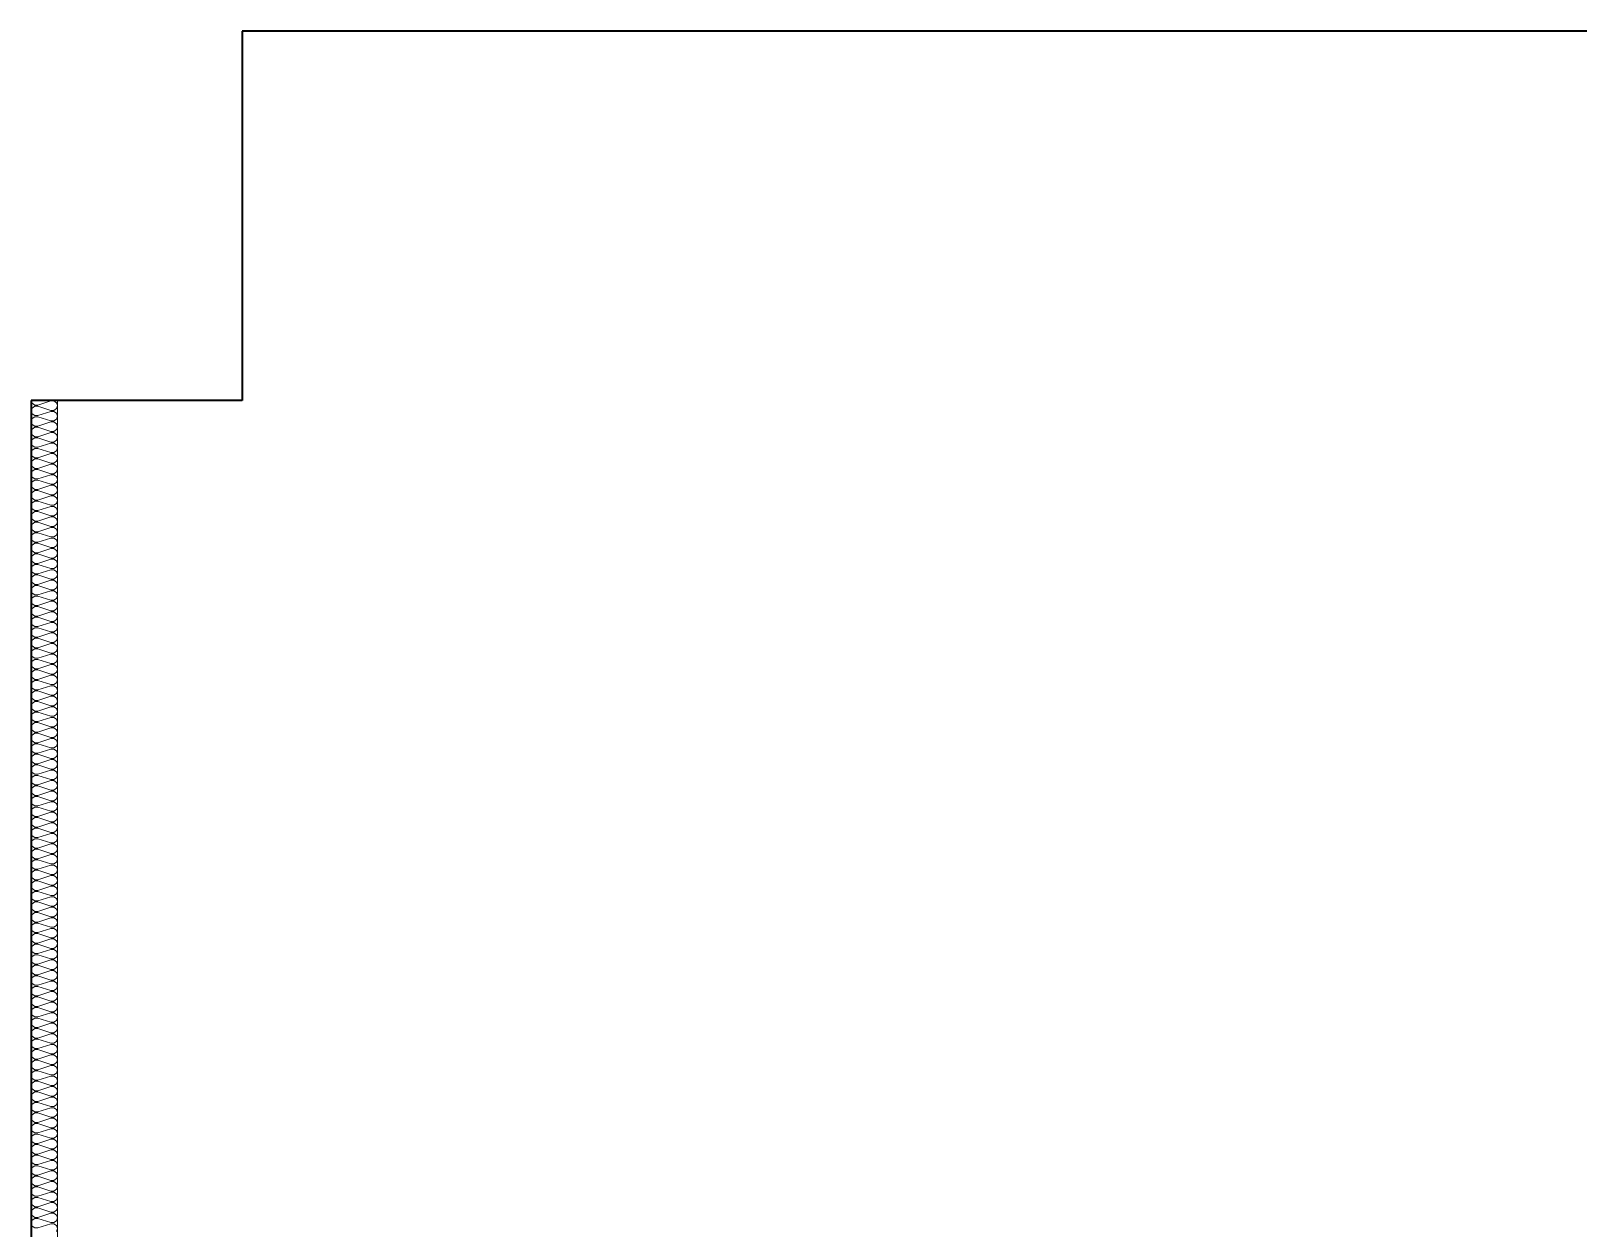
# Model space of a CAD drawing. Header units: inches. Extents: x 2004 to 150234, y 6875187 to 6994525.
# Drawn here: x 89246 to 92196, y 6887507 to 6889778 of the extents above; entities that cross this region are included whole.
import ezdxf

# ---------------------------------------------------------------- set-up
doc = ezdxf.new("R2010")
doc.units = ezdxf.units.IN
doc.header["$MEASUREMENT"] = 0
doc.layers.add('A-CONC-LIN1', color=2, linetype='CONTINUOUS', lineweight=40)
doc.layers.add('A-XXXX-INSL2', color=8, linetype='CONTINUOUS', lineweight=18)

msp = doc.modelspace()

# ---------------------------------------------------------------- linework, layer by layer
at = {"layer": 'A-CONC-LIN1'}
for p, q in [((92195.8, 6889778.3), (89646.3, 6889778.3)), ((89646.3, 6889778.3), (89646.3, 6889078.3)), ((89246.3, 6889078.3), (89246.3, 6880978.3)), ((89646.3, 6889078.3), (89246.3, 6889078.3))]:
    msp.add_line(p, q, dxfattribs=at)
at = {"layer": 'A-XXXX-INSL2'}
msp.add_line((89296.3, 6889078.3), (89296.3, 6880978.3), dxfattribs=at)
msp.add_lwpolyline([(89246.3, 6889078.3), (89246.3, 6889078.3), (89248.3, 6889072.8), (89253.3, 6889069.3), (89258.8, 6889069.3), (89283.8, 6889077.3), (89289.3, 6889077.3), (89294.3, 6889073.8), (89296.3, 6889068.3), (89294.3, 6889062.8), (89289.3, 6889059.3), (89283.8, 6889059.3), (89258.8, 6889067.3), (89253.3, 6889067.3), (89248.3, 6889063.8), (89246.3, 6889058.3), (89248.3, 6889052.8), (89253.3, 6889049.3), (89258.8, 6889049.3), (89283.8, 6889057.3), (89289.3, 6889057.3), (89294.3, 6889053.8), (89296.3, 6889048.3), (89294.3, 6889042.8), (89289.3, 6889039.3), (89283.8, 6889039.3), (89258.8, 6889047.3), (89253.3, 6889047.3), (89248.3, 6889043.8), (89246.3, 6889038.3), (89248.3, 6889032.8), (89253.3, 6889029.3), (89258.8, 6889029.3), (89283.8, 6889037.3), (89289.3, 6889037.3), (89294.3, 6889033.8), (89296.3, 6889028.3), (89294.3, 6889022.8), (89289.3, 6889019.3), (89283.8, 6889019.3), (89258.8, 6889027.3), (89253.3, 6889027.3), (89248.3, 6889023.8), (89246.3, 6889018.3), (89248.3, 6889012.8), (89253.3, 6889009.3), (89258.8, 6889009.3), (89283.8, 6889017.3), (89289.3, 6889017.3), (89294.3, 6889013.8), (89296.3, 6889008.3), (89294.3, 6889002.8), (89289.3, 6888999.3), (89283.8, 6888999.3), (89258.8, 6889007.3), (89253.3, 6889007.3), (89248.3, 6889003.8), (89246.3, 6888998.3), (89248.3, 6888992.8), (89253.3, 6888989.3), (89258.8, 6888989.3), (89283.8, 6888997.3), (89289.3, 6888997.3), (89294.3, 6888993.8), (89296.3, 6888988.3), (89294.3, 6888982.8), (89289.3, 6888979.3), (89283.8, 6888979.3), (89258.8, 6888987.3), (89253.3, 6888987.3), (89248.3, 6888983.8), (89246.3, 6888978.3), (89248.3, 6888972.8), (89253.3, 6888969.3), (89258.8, 6888969.3), (89283.8, 6888977.3), (89289.3, 6888977.3), (89294.3, 6888973.8), (89296.3, 6888968.3), (89294.3, 6888962.8), (89289.3, 6888959.3), (89283.8, 6888959.3), (89258.8, 6888967.3), (89253.3, 6888967.3), (89248.3, 6888963.8), (89246.3, 6888958.3), (89248.3, 6888952.8), (89253.3, 6888949.3), (89258.8, 6888949.3), (89283.8, 6888957.3), (89289.3, 6888957.3), (89294.3, 6888953.8), (89296.3, 6888948.3), (89294.3, 6888942.8), (89289.3, 6888939.3), (89283.8, 6888939.3), (89258.8, 6888947.3), (89253.3, 6888947.3), (89248.3, 6888943.8), (89246.3, 6888938.3), (89248.3, 6888932.8), (89253.3, 6888929.3), (89258.8, 6888929.3), (89283.8, 6888937.3), (89289.3, 6888937.3), (89294.3, 6888933.8), (89296.3, 6888928.3), (89294.3, 6888922.8), (89289.3, 6888919.3), (89283.8, 6888919.3), (89258.8, 6888927.3), (89253.3, 6888927.3), (89248.3, 6888923.8), (89246.3, 6888918.3), (89248.3, 6888912.8), (89253.3, 6888909.3), (89258.8, 6888909.3), (89283.8, 6888917.3), (89289.3, 6888917.3), (89294.3, 6888913.8), (89296.3, 6888908.3), (89294.3, 6888902.8), (89289.3, 6888899.3), (89283.8, 6888899.3), (89258.8, 6888907.3), (89253.3, 6888907.3), (89248.3, 6888903.8), (89246.3, 6888898.3), (89248.3, 6888892.8), (89253.3, 6888889.3), (89258.8, 6888889.3), (89283.8, 6888897.3), (89289.3, 6888897.3), (89294.3, 6888893.8), (89296.3, 6888888.3), (89294.3, 6888882.8), (89289.3, 6888879.3), (89283.8, 6888879.3), (89258.8, 6888887.3), (89253.3, 6888887.3), (89248.3, 6888883.8), (89246.3, 6888878.3), (89248.3, 6888872.8), (89253.3, 6888869.3), (89258.8, 6888869.3), (89283.8, 6888877.3), (89289.3, 6888877.3), (89294.3, 6888873.8), (89296.3, 6888868.3), (89294.3, 6888862.8), (89289.3, 6888859.3), (89283.8, 6888859.3), (89258.8, 6888867.3), (89253.3, 6888867.3), (89248.3, 6888863.8), (89246.3, 6888858.3), (89248.3, 6888852.8), (89253.3, 6888849.3), (89258.8, 6888849.3), (89283.8, 6888857.3), (89289.3, 6888857.3), (89294.3, 6888853.8), (89296.3, 6888848.3), (89294.3, 6888842.8), (89289.3, 6888839.3), (89283.8, 6888839.3), (89258.8, 6888847.3), (89253.3, 6888847.3), (89248.3, 6888843.8), (89246.3, 6888838.3), (89248.3, 6888832.8), (89253.3, 6888829.3), (89258.8, 6888829.3), (89283.8, 6888837.3), (89289.3, 6888837.3), (89294.3, 6888833.8), (89296.3, 6888828.3), (89294.3, 6888822.8), (89289.3, 6888819.3), (89283.8, 6888819.3), (89258.8, 6888827.3), (89253.3, 6888827.3), (89248.3, 6888823.8), (89246.3, 6888818.3), (89248.3, 6888812.8), (89253.3, 6888809.3), (89258.8, 6888809.3), (89283.8, 6888817.3), (89289.3, 6888817.3), (89294.3, 6888813.8), (89296.3, 6888808.3), (89294.3, 6888802.8), (89289.3, 6888799.3), (89283.8, 6888799.3), (89258.8, 6888807.3), (89253.3, 6888807.3), (89248.3, 6888803.8), (89246.3, 6888798.3), (89248.3, 6888792.8), (89253.3, 6888789.3), (89258.8, 6888789.3), (89283.8, 6888797.3), (89289.3, 6888797.3), (89294.3, 6888793.8), (89296.3, 6888788.3), (89294.3, 6888782.8), (89289.3, 6888779.3), (89283.8, 6888779.3), (89258.8, 6888787.3), (89253.3, 6888787.3), (89248.3, 6888783.8), (89246.3, 6888778.3), (89248.3, 6888772.8), (89253.3, 6888769.3), (89258.8, 6888769.3), (89283.8, 6888777.3), (89289.3, 6888777.3), (89294.3, 6888773.8), (89296.3, 6888768.3), (89294.3, 6888762.8), (89289.3, 6888759.3), (89283.8, 6888759.3), (89258.8, 6888767.3), (89253.3, 6888767.3), (89248.3, 6888763.8), (89246.3, 6888758.3), (89248.3, 6888752.8), (89253.3, 6888749.3), (89258.8, 6888749.3), (89283.8, 6888757.3), (89289.3, 6888757.3), (89294.3, 6888753.8), (89296.3, 6888748.3), (89294.3, 6888742.8), (89289.3, 6888739.3), (89283.8, 6888739.3), (89258.8, 6888747.3), (89253.3, 6888747.3), (89248.3, 6888743.8), (89246.3, 6888738.3), (89248.3, 6888732.8), (89253.3, 6888729.3), (89258.8, 6888729.3), (89283.8, 6888737.3), (89289.3, 6888737.3), (89294.3, 6888733.8), (89296.3, 6888728.3), (89294.3, 6888722.8), (89289.3, 6888719.3), (89283.8, 6888719.3), (89258.8, 6888727.3), (89253.3, 6888727.3), (89248.3, 6888723.8), (89246.3, 6888718.3), (89248.3, 6888712.8), (89253.3, 6888709.3), (89258.8, 6888709.3), (89283.8, 6888717.3), (89289.3, 6888717.3), (89294.3, 6888713.8), (89296.3, 6888708.3), (89294.3, 6888702.8), (89289.3, 6888699.3), (89283.8, 6888699.3), (89258.8, 6888707.3), (89253.3, 6888707.3), (89248.3, 6888703.8), (89246.3, 6888698.3), (89248.3, 6888692.8), (89253.3, 6888689.3), (89258.8, 6888689.3), (89283.8, 6888697.3), (89289.3, 6888697.3), (89294.3, 6888693.8), (89296.3, 6888688.3), (89294.3, 6888682.8), (89289.3, 6888679.3), (89283.8, 6888679.3), (89258.8, 6888687.3), (89253.3, 6888687.3), (89248.3, 6888683.8), (89246.3, 6888678.3), (89248.3, 6888672.8), (89253.3, 6888669.3), (89258.8, 6888669.3), (89283.8, 6888677.3), (89289.3, 6888677.3), (89294.3, 6888673.8), (89296.3, 6888668.3), (89294.3, 6888662.8), (89289.3, 6888659.3), (89283.8, 6888659.3), (89258.8, 6888667.3), (89253.3, 6888667.3), (89248.3, 6888663.8), (89246.3, 6888658.3), (89248.3, 6888652.8), (89253.3, 6888649.3), (89258.8, 6888649.3), (89283.8, 6888657.3), (89289.3, 6888657.3), (89294.3, 6888653.8), (89296.3, 6888648.3), (89294.3, 6888642.8), (89289.3, 6888639.3), (89283.8, 6888639.3), (89258.8, 6888647.3), (89253.3, 6888647.3), (89248.3, 6888643.8), (89246.3, 6888638.3), (89248.3, 6888632.8), (89253.3, 6888629.3), (89258.8, 6888629.3), (89283.8, 6888637.3), (89289.3, 6888637.3), (89294.3, 6888633.8), (89296.3, 6888628.3), (89294.3, 6888622.8), (89289.3, 6888619.3), (89283.8, 6888619.3), (89258.8, 6888627.3), (89253.3, 6888627.3), (89248.3, 6888623.8), (89246.3, 6888618.3), (89248.3, 6888612.8), (89253.3, 6888609.3), (89258.8, 6888609.3), (89283.8, 6888617.3), (89289.3, 6888617.3), (89294.3, 6888613.8), (89296.3, 6888608.3), (89294.3, 6888602.8), (89289.3, 6888599.3), (89283.8, 6888599.3), (89258.8, 6888607.3), (89253.3, 6888607.3), (89248.3, 6888603.8), (89246.3, 6888598.3), (89248.3, 6888592.8), (89253.3, 6888589.3), (89258.8, 6888589.3), (89283.8, 6888597.3), (89289.3, 6888597.3), (89294.3, 6888593.8), (89296.3, 6888588.3), (89294.3, 6888582.8), (89289.3, 6888579.3), (89283.8, 6888579.3), (89258.8, 6888587.3), (89253.3, 6888587.3), (89248.3, 6888583.8), (89246.3, 6888578.3), (89248.3, 6888572.8), (89253.3, 6888569.3), (89258.8, 6888569.3), (89283.8, 6888577.3), (89289.3, 6888577.3), (89294.3, 6888573.8), (89296.3, 6888568.3), (89294.3, 6888562.8), (89289.3, 6888559.3), (89283.8, 6888559.3), (89258.8, 6888567.3), (89253.3, 6888567.3), (89248.3, 6888563.8), (89246.3, 6888558.3), (89248.3, 6888552.8), (89253.3, 6888549.3), (89258.8, 6888549.3), (89283.8, 6888557.3), (89289.3, 6888557.3), (89294.3, 6888553.8), (89296.3, 6888548.3), (89294.3, 6888542.8), (89289.3, 6888539.3), (89283.8, 6888539.3), (89258.8, 6888547.3), (89253.3, 6888547.3), (89248.3, 6888543.8), (89246.3, 6888538.3), (89248.3, 6888532.8), (89253.3, 6888529.3), (89258.8, 6888529.3), (89283.8, 6888537.3), (89289.3, 6888537.3), (89294.3, 6888533.8), (89296.3, 6888528.3), (89294.3, 6888522.8), (89289.3, 6888519.3), (89283.8, 6888519.3), (89258.8, 6888527.3), (89253.3, 6888527.3), (89248.3, 6888523.8), (89246.3, 6888518.3), (89248.3, 6888512.8), (89253.3, 6888509.3), (89258.8, 6888509.3), (89283.8, 6888517.3), (89289.3, 6888517.3), (89294.3, 6888513.8), (89296.3, 6888508.3), (89294.3, 6888502.8), (89289.3, 6888499.3), (89283.8, 6888499.3), (89258.8, 6888507.3), (89253.3, 6888507.3), (89248.3, 6888503.8), (89246.3, 6888498.3), (89248.3, 6888492.8), (89253.3, 6888489.3), (89258.8, 6888489.3), (89283.8, 6888497.3), (89289.3, 6888497.3), (89294.3, 6888493.8), (89296.3, 6888488.3), (89294.3, 6888482.8), (89289.3, 6888479.3), (89283.8, 6888479.3), (89258.8, 6888487.3), (89253.3, 6888487.3), (89248.3, 6888483.8), (89246.3, 6888478.3), (89248.3, 6888472.8), (89253.3, 6888469.3), (89258.8, 6888469.3), (89283.8, 6888477.3), (89289.3, 6888477.3), (89294.3, 6888473.8), (89296.3, 6888468.3), (89294.3, 6888462.8), (89289.3, 6888459.3), (89283.8, 6888459.3), (89258.8, 6888467.3), (89253.3, 6888467.3), (89248.3, 6888463.8), (89246.3, 6888458.3), (89248.3, 6888452.8), (89253.3, 6888449.3), (89258.8, 6888449.3), (89283.8, 6888457.3), (89289.3, 6888457.3), (89294.3, 6888453.8), (89296.3, 6888448.3), (89294.3, 6888442.8), (89289.3, 6888439.3), (89283.8, 6888439.3), (89258.8, 6888447.3), (89253.3, 6888447.3), (89248.3, 6888443.8), (89246.3, 6888438.3), (89248.3, 6888432.8), (89253.3, 6888429.3), (89258.8, 6888429.3), (89283.8, 6888437.3), (89289.3, 6888437.3), (89294.3, 6888433.8), (89296.3, 6888428.3), (89294.3, 6888422.8), (89289.3, 6888419.3), (89283.8, 6888419.3), (89258.8, 6888427.3), (89253.3, 6888427.3), (89248.3, 6888423.8), (89246.3, 6888418.3), (89248.3, 6888412.8), (89253.3, 6888409.3), (89258.8, 6888409.3), (89283.8, 6888417.3), (89289.3, 6888417.3), (89294.3, 6888413.8), (89296.3, 6888408.3), (89294.3, 6888402.8), (89289.3, 6888399.3), (89283.8, 6888399.3), (89258.8, 6888407.3), (89253.3, 6888407.3), (89248.3, 6888403.8), (89246.3, 6888398.3), (89248.3, 6888392.8), (89253.3, 6888389.3), (89258.8, 6888389.3), (89283.8, 6888397.3), (89289.3, 6888397.3), (89294.3, 6888393.8), (89296.3, 6888388.3), (89294.3, 6888382.8), (89289.3, 6888379.3), (89283.8, 6888379.3), (89258.8, 6888387.3), (89253.3, 6888387.3), (89248.3, 6888383.8), (89246.3, 6888378.3), (89248.3, 6888372.8), (89253.3, 6888369.3), (89258.8, 6888369.3), (89283.8, 6888377.3), (89289.3, 6888377.3), (89294.3, 6888373.8), (89296.3, 6888368.3), (89294.3, 6888362.8), (89289.3, 6888359.3), (89283.8, 6888359.3), (89258.8, 6888367.3), (89253.3, 6888367.3), (89248.3, 6888363.8), (89246.3, 6888358.3), (89248.3, 6888352.8), (89253.3, 6888349.3), (89258.8, 6888349.3), (89283.8, 6888357.3), (89289.3, 6888357.3), (89294.3, 6888353.8), (89296.3, 6888348.3), (89294.3, 6888342.8), (89289.3, 6888339.3), (89283.8, 6888339.3), (89258.8, 6888347.3), (89253.3, 6888347.3), (89248.3, 6888343.8), (89246.3, 6888338.3), (89248.3, 6888332.8), (89253.3, 6888329.3), (89258.8, 6888329.3), (89283.8, 6888337.3), (89289.3, 6888337.3), (89294.3, 6888333.8), (89296.3, 6888328.3), (89294.3, 6888322.8), (89289.3, 6888319.3), (89283.8, 6888319.3), (89258.8, 6888327.3), (89253.3, 6888327.3), (89248.3, 6888323.8), (89246.3, 6888318.3), (89248.3, 6888312.8), (89253.3, 6888309.3), (89258.8, 6888309.3), (89283.8, 6888317.3), (89289.3, 6888317.3), (89294.3, 6888313.8), (89296.3, 6888308.3), (89294.3, 6888302.8), (89289.3, 6888299.3), (89283.8, 6888299.3), (89258.8, 6888307.3), (89253.3, 6888307.3), (89248.3, 6888303.8), (89246.3, 6888298.3), (89248.3, 6888292.8), (89253.3, 6888289.3), (89258.8, 6888289.3), (89283.8, 6888297.3), (89289.3, 6888297.3), (89294.3, 6888293.8), (89296.3, 6888288.3), (89294.3, 6888282.8), (89289.3, 6888279.3), (89283.8, 6888279.3), (89258.8, 6888287.3), (89253.3, 6888287.3), (89248.3, 6888283.8), (89246.3, 6888278.3), (89248.3, 6888272.8), (89253.3, 6888269.3), (89258.8, 6888269.3), (89283.8, 6888277.3), (89289.3, 6888277.3), (89294.3, 6888273.8), (89296.3, 6888268.3), (89294.3, 6888262.8), (89289.3, 6888259.3), (89283.8, 6888259.3), (89258.8, 6888267.3), (89253.3, 6888267.3), (89248.3, 6888263.8), (89246.3, 6888258.3), (89248.3, 6888252.8), (89253.3, 6888249.3), (89258.8, 6888249.3), (89283.8, 6888257.3), (89289.3, 6888257.3), (89294.3, 6888253.8), (89296.3, 6888248.3), (89294.3, 6888242.8), (89289.3, 6888239.3), (89283.8, 6888239.3), (89258.8, 6888247.3), (89253.3, 6888247.3), (89248.3, 6888243.8), (89246.3, 6888238.3), (89248.3, 6888232.8), (89253.3, 6888229.3), (89258.8, 6888229.3), (89283.8, 6888237.3), (89289.3, 6888237.3), (89294.3, 6888233.8), (89296.3, 6888228.3), (89294.3, 6888222.8), (89289.3, 6888219.3), (89283.8, 6888219.3), (89258.8, 6888227.3), (89253.3, 6888227.3), (89248.3, 6888223.8), (89246.3, 6888218.3), (89248.3, 6888212.8), (89253.3, 6888209.3), (89258.8, 6888209.3), (89283.8, 6888217.3), (89289.3, 6888217.3), (89294.3, 6888213.8), (89296.3, 6888208.3), (89294.3, 6888202.8), (89289.3, 6888199.3), (89283.8, 6888199.3), (89258.8, 6888207.3), (89253.3, 6888207.3), (89248.3, 6888203.8), (89246.3, 6888198.3), (89248.3, 6888192.8), (89253.3, 6888189.3), (89258.8, 6888189.3), (89283.8, 6888197.3), (89289.3, 6888197.3), (89294.3, 6888193.8), (89296.3, 6888188.3), (89294.3, 6888182.8), (89289.3, 6888179.3), (89283.8, 6888179.3), (89258.8, 6888187.3), (89253.3, 6888187.3), (89248.3, 6888183.8), (89246.3, 6888178.3), (89248.3, 6888172.8), (89253.3, 6888169.3), (89258.8, 6888169.3), (89283.8, 6888177.3), (89289.3, 6888177.3), (89294.3, 6888173.8), (89296.3, 6888168.3), (89294.3, 6888162.8), (89289.3, 6888159.3), (89283.8, 6888159.3), (89258.8, 6888167.3), (89253.3, 6888167.3), (89248.3, 6888163.8), (89246.3, 6888158.3), (89248.3, 6888152.8), (89253.3, 6888149.3), (89258.8, 6888149.3), (89283.8, 6888157.3), (89289.3, 6888157.3), (89294.3, 6888153.8), (89296.3, 6888148.3), (89294.3, 6888142.8), (89289.3, 6888139.3), (89283.8, 6888139.3), (89258.8, 6888147.3), (89253.3, 6888147.3), (89248.3, 6888143.8), (89246.3, 6888138.3), (89248.3, 6888132.8), (89253.3, 6888129.3), (89258.8, 6888129.3), (89283.8, 6888137.3), (89289.3, 6888137.3), (89294.3, 6888133.8), (89296.3, 6888128.3), (89294.3, 6888122.8), (89289.3, 6888119.3), (89283.8, 6888119.3), (89258.8, 6888127.3), (89253.3, 6888127.3), (89248.3, 6888123.8), (89246.3, 6888118.3), (89248.3, 6888112.8), (89253.3, 6888109.3), (89258.8, 6888109.3), (89283.8, 6888117.3), (89289.3, 6888117.3), (89294.3, 6888113.8), (89296.3, 6888108.3), (89294.3, 6888102.8), (89289.3, 6888099.3), (89283.8, 6888099.3), (89258.8, 6888107.3), (89253.3, 6888107.3), (89248.3, 6888103.8), (89246.3, 6888098.3), (89248.3, 6888092.8), (89253.3, 6888089.3), (89258.8, 6888089.3), (89283.8, 6888097.3), (89289.3, 6888097.3), (89294.3, 6888093.8), (89296.3, 6888088.3), (89294.3, 6888082.8), (89289.3, 6888079.3), (89283.8, 6888079.3), (89258.8, 6888087.3), (89253.3, 6888087.3), (89248.3, 6888083.8), (89246.3, 6888078.3), (89248.3, 6888072.8), (89253.3, 6888069.3), (89258.8, 6888069.3), (89283.8, 6888077.3), (89289.3, 6888077.3), (89294.3, 6888073.8), (89296.3, 6888068.3), (89294.3, 6888062.8), (89289.3, 6888059.3), (89283.8, 6888059.3), (89258.8, 6888067.3), (89253.3, 6888067.3), (89248.3, 6888063.8), (89246.3, 6888058.3), (89248.3, 6888052.8), (89253.3, 6888049.3), (89258.8, 6888049.3), (89283.8, 6888057.3), (89289.3, 6888057.3), (89294.3, 6888053.8), (89296.3, 6888048.3), (89294.3, 6888042.8), (89289.3, 6888039.3), (89283.8, 6888039.3), (89258.8, 6888047.3), (89253.3, 6888047.3), (89248.3, 6888043.8), (89246.3, 6888038.3), (89248.3, 6888032.8), (89253.3, 6888029.3), (89258.8, 6888029.3), (89283.8, 6888037.3), (89289.3, 6888037.3), (89294.3, 6888033.8), (89296.3, 6888028.3), (89294.3, 6888022.8), (89289.3, 6888019.3), (89283.8, 6888019.3), (89258.8, 6888027.3), (89253.3, 6888027.3), (89248.3, 6888023.8), (89246.3, 6888018.3), (89248.3, 6888012.8), (89253.3, 6888009.3), (89258.8, 6888009.3), (89283.8, 6888017.3), (89289.3, 6888017.3), (89294.3, 6888013.8), (89296.3, 6888008.3), (89294.3, 6888002.8), (89289.3, 6887999.3), (89283.8, 6887999.3), (89258.8, 6888007.3), (89253.3, 6888007.3), (89248.3, 6888003.8), (89246.3, 6887998.3), (89248.3, 6887992.8), (89253.3, 6887989.3), (89258.8, 6887989.3), (89283.8, 6887997.3), (89289.3, 6887997.3), (89294.3, 6887993.8), (89296.3, 6887988.3), (89294.3, 6887982.8), (89289.3, 6887979.3), (89283.8, 6887979.3), (89258.8, 6887987.3), (89253.3, 6887987.3), (89248.3, 6887983.8), (89246.3, 6887978.3), (89248.3, 6887972.8), (89253.3, 6887969.3), (89258.8, 6887969.3), (89283.8, 6887977.3), (89289.3, 6887977.3), (89294.3, 6887973.8), (89296.3, 6887968.3), (89294.3, 6887962.8), (89289.3, 6887959.3), (89283.8, 6887959.3), (89258.8, 6887967.3), (89253.3, 6887967.3), (89248.3, 6887963.8), (89246.3, 6887958.3), (89248.3, 6887952.8), (89253.3, 6887949.3), (89258.8, 6887949.3), (89283.8, 6887957.3), (89289.3, 6887957.3), (89294.3, 6887953.8), (89296.3, 6887948.3), (89294.3, 6887942.8), (89289.3, 6887939.3), (89283.8, 6887939.3), (89258.8, 6887947.3), (89253.3, 6887947.3), (89248.3, 6887943.8), (89246.3, 6887938.3), (89248.3, 6887932.8), (89253.3, 6887929.3), (89258.8, 6887929.3), (89283.8, 6887937.3), (89289.3, 6887937.3), (89294.3, 6887933.8), (89296.3, 6887928.3), (89294.3, 6887922.8), (89289.3, 6887919.3), (89283.8, 6887919.3), (89258.8, 6887927.3), (89253.3, 6887927.3), (89248.3, 6887923.8), (89246.3, 6887918.3), (89248.3, 6887912.8), (89253.3, 6887909.3), (89258.8, 6887909.3), (89283.8, 6887917.3), (89289.3, 6887917.3), (89294.3, 6887913.8), (89296.3, 6887908.3), (89294.3, 6887902.8), (89289.3, 6887899.3), (89283.8, 6887899.3), (89258.8, 6887907.3), (89253.3, 6887907.3), (89248.3, 6887903.8), (89246.3, 6887898.3), (89248.3, 6887892.8), (89253.3, 6887889.3), (89258.8, 6887889.3), (89283.8, 6887897.3), (89289.3, 6887897.3), (89294.3, 6887893.8), (89296.3, 6887888.3), (89294.3, 6887882.8), (89289.3, 6887879.3), (89283.8, 6887879.3), (89258.8, 6887887.3), (89253.3, 6887887.3), (89248.3, 6887883.8), (89246.3, 6887878.3), (89248.3, 6887872.8), (89253.3, 6887869.3), (89258.8, 6887869.3), (89283.8, 6887877.3), (89289.3, 6887877.3), (89294.3, 6887873.8), (89296.3, 6887868.3), (89294.3, 6887862.8), (89289.3, 6887859.3), (89283.8, 6887859.3), (89258.8, 6887867.3), (89253.3, 6887867.3), (89248.3, 6887863.8), (89246.3, 6887858.3), (89248.3, 6887852.8), (89253.3, 6887849.3), (89258.8, 6887849.3), (89283.8, 6887857.3), (89289.3, 6887857.3), (89294.3, 6887853.8), (89296.3, 6887848.3), (89294.3, 6887842.8), (89289.3, 6887839.3), (89283.8, 6887839.3), (89258.8, 6887847.3), (89253.3, 6887847.3), (89248.3, 6887843.8), (89246.3, 6887838.3), (89248.3, 6887832.8), (89253.3, 6887829.3), (89258.8, 6887829.3), (89283.8, 6887837.3), (89289.3, 6887837.3), (89294.3, 6887833.8), (89296.3, 6887828.3), (89294.3, 6887822.8), (89289.3, 6887819.3), (89283.8, 6887819.3), (89258.8, 6887827.3), (89253.3, 6887827.3), (89248.3, 6887823.8), (89246.3, 6887818.3), (89248.3, 6887812.8), (89253.3, 6887809.3), (89258.8, 6887809.3), (89283.8, 6887817.3), (89289.3, 6887817.3), (89294.3, 6887813.8), (89296.3, 6887808.3), (89294.3, 6887802.8), (89289.3, 6887799.3), (89283.8, 6887799.3), (89258.8, 6887807.3), (89253.3, 6887807.3), (89248.3, 6887803.8), (89246.3, 6887798.3), (89248.3, 6887792.8), (89253.3, 6887789.3), (89258.8, 6887789.3), (89283.8, 6887797.3), (89289.3, 6887797.3), (89294.3, 6887793.8), (89296.3, 6887788.3), (89294.3, 6887782.8), (89289.3, 6887779.3), (89283.8, 6887779.3), (89258.8, 6887787.3), (89253.3, 6887787.3), (89248.3, 6887783.8), (89246.3, 6887778.3), (89248.3, 6887772.8), (89253.3, 6887769.3), (89258.8, 6887769.3), (89283.8, 6887777.3), (89289.3, 6887777.3), (89294.3, 6887773.8), (89296.3, 6887768.3), (89294.3, 6887762.8), (89289.3, 6887759.3), (89283.8, 6887759.3), (89258.8, 6887767.3), (89253.3, 6887767.3), (89248.3, 6887763.8), (89246.3, 6887758.3), (89248.3, 6887752.8), (89253.3, 6887749.3), (89258.8, 6887749.3), (89283.8, 6887757.3), (89289.3, 6887757.3), (89294.3, 6887753.8), (89296.3, 6887748.3), (89294.3, 6887742.8), (89289.3, 6887739.3), (89283.8, 6887739.3), (89258.8, 6887747.3), (89253.3, 6887747.3), (89248.3, 6887743.8), (89246.3, 6887738.3), (89248.3, 6887732.8), (89253.3, 6887729.3), (89258.8, 6887729.3), (89283.8, 6887737.3), (89289.3, 6887737.3), (89294.3, 6887733.8), (89296.3, 6887728.3), (89294.3, 6887722.8), (89289.3, 6887719.3), (89283.8, 6887719.3), (89258.8, 6887727.3), (89253.3, 6887727.3), (89248.3, 6887723.8), (89246.3, 6887718.3), (89248.3, 6887712.8), (89253.3, 6887709.3), (89258.8, 6887709.3), (89283.8, 6887717.3), (89289.3, 6887717.3), (89294.3, 6887713.8), (89296.3, 6887708.3), (89294.3, 6887702.8), (89289.3, 6887699.3), (89283.8, 6887699.3), (89258.8, 6887707.3), (89253.3, 6887707.3), (89248.3, 6887703.8), (89246.3, 6887698.3), (89248.3, 6887692.8), (89253.3, 6887689.3), (89258.8, 6887689.3), (89283.8, 6887697.3), (89289.3, 6887697.3), (89294.3, 6887693.8), (89296.3, 6887688.3), (89294.3, 6887682.8), (89289.3, 6887679.3), (89283.8, 6887679.3), (89258.8, 6887687.3), (89253.3, 6887687.3), (89248.3, 6887683.8), (89246.3, 6887678.3), (89248.3, 6887672.8), (89253.3, 6887669.3), (89258.8, 6887669.3), (89283.8, 6887677.3), (89289.3, 6887677.3), (89294.3, 6887673.8), (89296.3, 6887668.3), (89294.3, 6887662.8), (89289.3, 6887659.3), (89283.8, 6887659.3), (89258.8, 6887667.3), (89253.3, 6887667.3), (89248.3, 6887663.8), (89246.3, 6887658.3), (89248.3, 6887652.8), (89253.3, 6887649.3), (89258.8, 6887649.3), (89283.8, 6887657.3), (89289.3, 6887657.3), (89294.3, 6887653.8), (89296.3, 6887648.3), (89294.3, 6887642.8), (89289.3, 6887639.3), (89283.8, 6887639.3), (89258.8, 6887647.3), (89253.3, 6887647.3), (89248.3, 6887643.8), (89246.3, 6887638.3), (89248.3, 6887632.8), (89253.3, 6887629.3), (89258.8, 6887629.3), (89283.8, 6887637.3), (89289.3, 6887637.3), (89294.3, 6887633.8), (89296.3, 6887628.3), (89294.3, 6887622.8), (89289.3, 6887619.3), (89283.8, 6887619.3), (89258.8, 6887627.3), (89253.3, 6887627.3), (89248.3, 6887623.8), (89246.3, 6887618.3), (89248.3, 6887612.8), (89253.3, 6887609.3), (89258.8, 6887609.3), (89283.8, 6887617.3), (89289.3, 6887617.3), (89294.3, 6887613.8), (89296.3, 6887608.3), (89294.3, 6887602.8), (89289.3, 6887599.3), (89283.8, 6887599.3), (89258.8, 6887607.3), (89253.3, 6887607.3), (89248.3, 6887603.8), (89246.3, 6887598.3), (89248.3, 6887592.8), (89253.3, 6887589.3), (89258.8, 6887589.3), (89283.8, 6887597.3), (89289.3, 6887597.3), (89294.3, 6887593.8), (89296.3, 6887588.3), (89294.3, 6887582.8), (89289.3, 6887579.3), (89283.8, 6887579.3), (89258.8, 6887587.3), (89253.3, 6887587.3), (89248.3, 6887583.8), (89246.3, 6887578.3), (89248.3, 6887572.8), (89253.3, 6887569.3), (89258.8, 6887569.3), (89283.8, 6887577.3), (89289.3, 6887577.3), (89294.3, 6887573.8), (89296.3, 6887568.3), (89294.3, 6887562.8), (89289.3, 6887559.3), (89283.8, 6887559.3), (89258.8, 6887567.3), (89253.3, 6887567.3), (89248.3, 6887563.8), (89246.3, 6887558.3), (89248.3, 6887552.8), (89253.3, 6887549.3), (89258.8, 6887549.3), (89283.8, 6887557.3), (89289.3, 6887557.3), (89294.3, 6887553.8), (89296.3, 6887548.3), (89294.3, 6887542.8), (89289.3, 6887539.3), (89283.8, 6887539.3), (89258.8, 6887547.3), (89253.3, 6887547.3), (89248.3, 6887543.8), (89246.3, 6887538.3), (89248.3, 6887532.8), (89253.3, 6887529.3), (89258.8, 6887529.3), (89283.8, 6887537.3), (89289.3, 6887537.3), (89294.3, 6887533.8), (89296.3, 6887528.3), (89294.3, 6887522.8), (89289.3, 6887519.3), (89283.8, 6887519.3), (89258.8, 6887527.3), (89253.3, 6887527.3), (89248.3, 6887523.8), (89246.3, 6887518.3), (89248.3, 6887512.8), (89253.3, 6887509.3), (89258.8, 6887509.3), (89283.8, 6887517.3), (89289.3, 6887517.3), (89294.3, 6887513.8), (89296.3, 6887508.3), (89294.3, 6887502.8)], dxfattribs=at)

doc.saveas('drawing.dxf')
